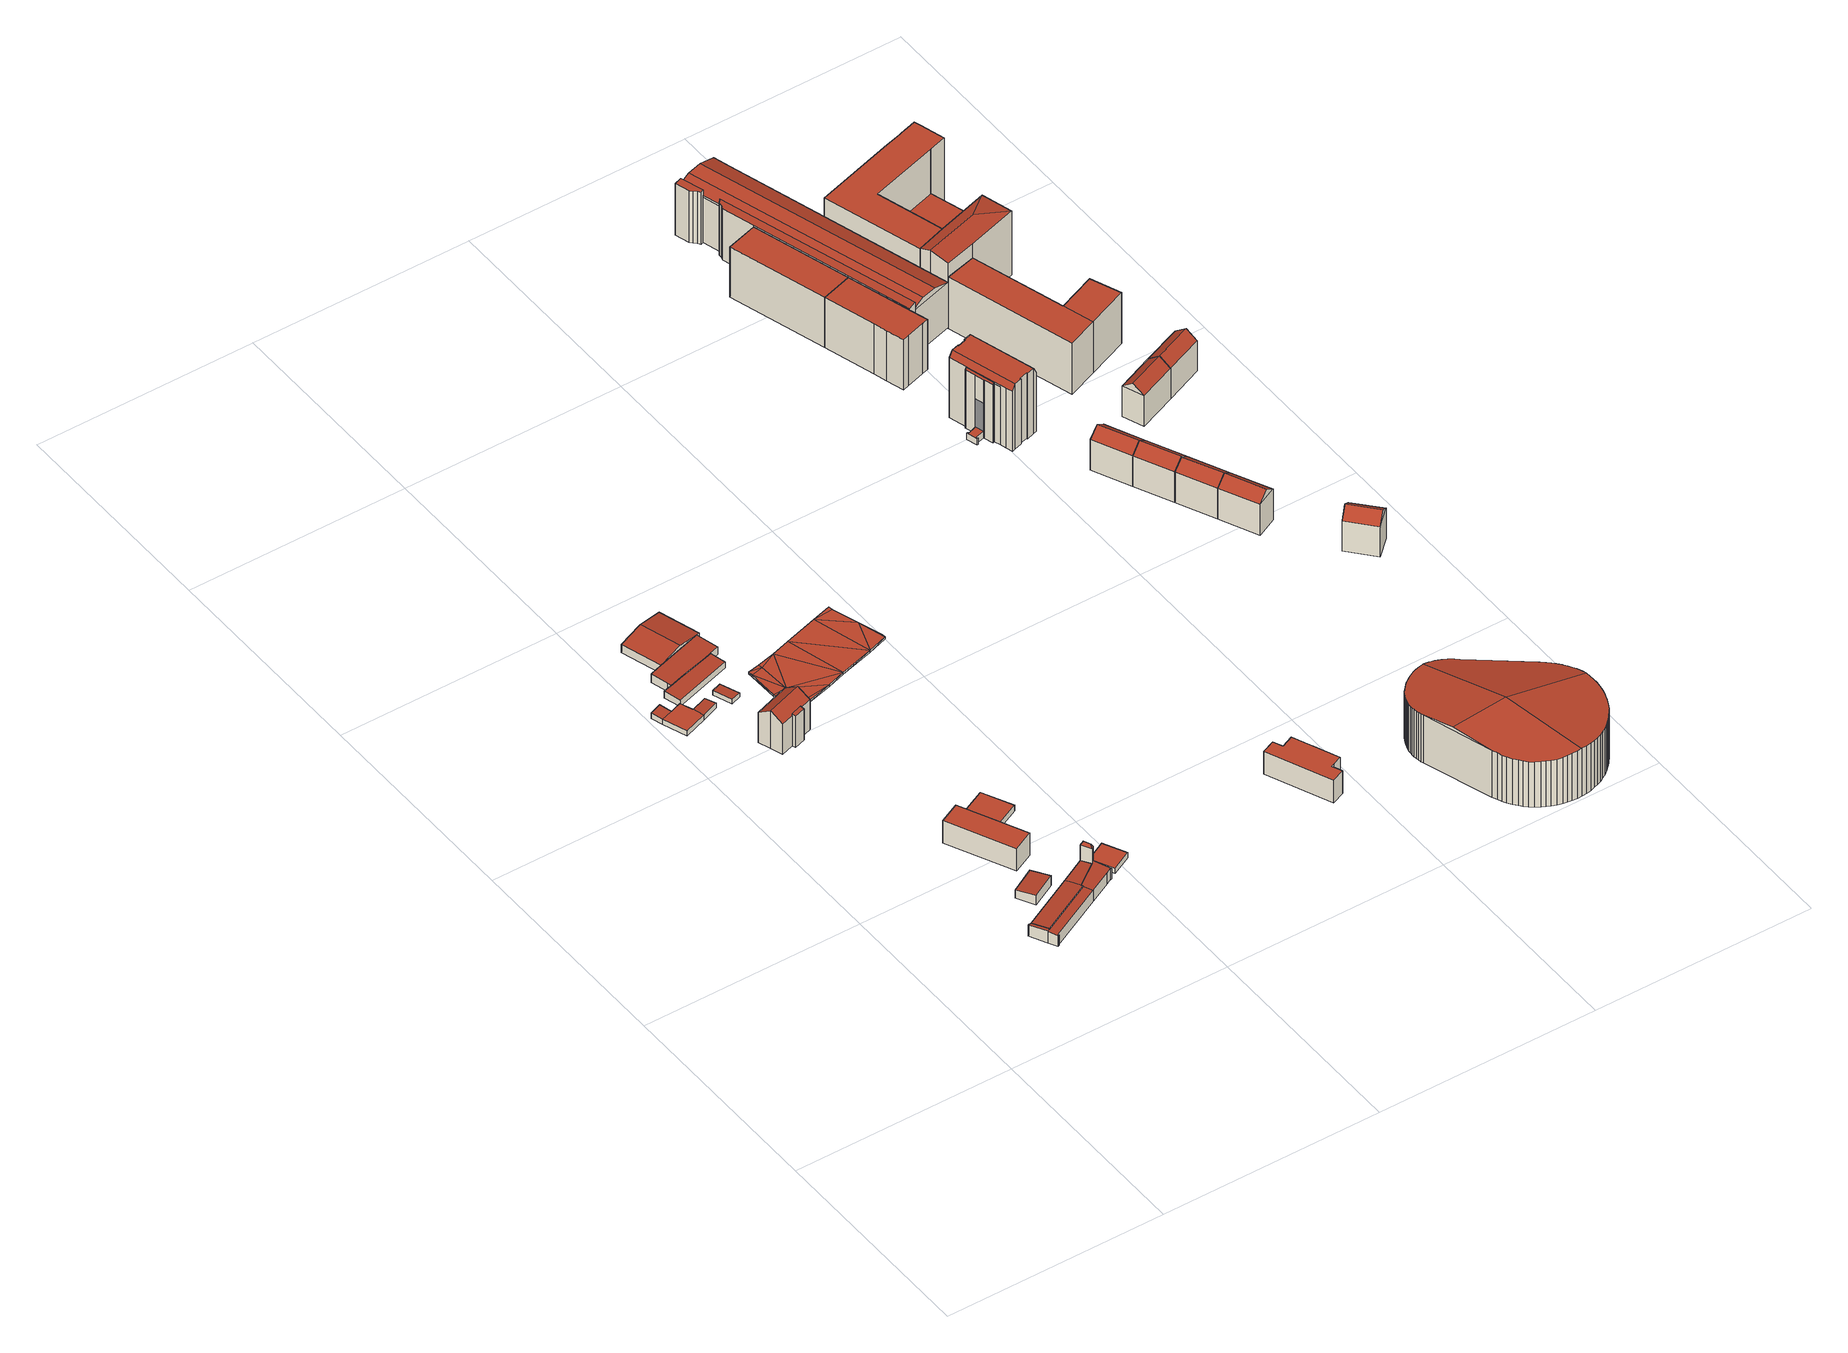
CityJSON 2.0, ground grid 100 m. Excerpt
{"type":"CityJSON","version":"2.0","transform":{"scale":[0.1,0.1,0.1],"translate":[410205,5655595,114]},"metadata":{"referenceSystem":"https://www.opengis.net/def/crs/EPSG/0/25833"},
"CityObjects":{
"building1":{"type":"Building","attributes":{"Gemeindeschluessel":14612000,"Geometrietyp2DReferenz":"3000","function":"31001_2000","roofType":"9999"},"children":["building1-1","building1-2","building1-3"]},
"building1-1":{"type":"BuildingPart","attributes":{"Dachtyp_tdc":"tdcPolyFlatRoof","Dachneigung":3.08,"QualitaetDacherkennung":91,"Geometrietyp2DReferenz":"3000","measuredHeight":2.52,"roofType":"2100"},"parents":["building1"],"geometry":[{"type":"MultiSurface","lod":"2","boundaries":[[[0,1,2,3]],[[1,4,5,2]],[[6,0,3,7]],[[6,8,4,1,0]],[[3,2,5,7]]],"semantics":{"surfaces":[{"type":"WallSurface"},{"type":"RoofSurface"},{"type":"GroundSurface"}],"values":[0,0,0,1,2]}}]},
"building1-2":{"type":"BuildingPart","attributes":{"Dachtyp_tdc":"tdcPolyFlatRoof","Dachneigung":0,"QualitaetDacherkennung":80,"Geometrietyp2DReferenz":"3000","measuredHeight":2.48,"roofType":"1000"},"parents":["building1"],"geometry":[{"type":"MultiSurface","lod":"2","boundaries":[[[9,10,11,12]],[[13,14,15,16]],[[14,17,6,7,15]],[[4,9,12,5]],[[4,8,17,14,13,10,9]],[[12,11,16,15,7,5]]],"semantics":{"surfaces":[{"type":"WallSurface"},{"type":"RoofSurface"},{"type":"GroundSurface"}],"values":[0,0,0,0,1,2]}}]},
"building1-3":{"type":"BuildingPart","attributes":{"Dachtyp_tdc":"tdcPolyFlatRoof","Dachneigung":5.35,"QualitaetDacherkennung":50,"Geometrietyp2DReferenz":"3000","measuredHeight":3,"roofType":"2100"},"parents":["building1"],"geometry":[{"type":"MultiSurface","lod":"2","boundaries":[[[18,13,16,19]],[[20,21,11,10]],[[20,18,19,21]],[[20,10,13,18]],[[19,16,11,21]]],"semantics":{"surfaces":[{"type":"WallSurface"},{"type":"RoofSurface"},{"type":"GroundSurface"}],"values":[0,0,0,1,2]}}]},
"building2":{"type":"Building","attributes":{"Dachtyp_tdc":"tdcPolyFlatRoof","Gemeindeschluessel":14612000,"Dachneigung":5.56,"QualitaetDacherkennung":74,"Geometrietyp2DReferenz":"3000","measuredHeight":4.95,"function":"31001_9998","roofType":"2100"},"geometry":[{"type":"Solid","lod":"2","boundaries":[[[[22,23,24,25]],[[23,26,27,24]],[[26,28,29,27]],[[28,22,25,29]],[[28,26,23,22]],[[25,24,27,29]]]],"semantics":{"surfaces":[{"type":"WallSurface"},{"type":"RoofSurface"},{"type":"GroundSurface"}],"values":[[0,0,0,0,1,2]]}}]},
"building3":{"type":"Building","attributes":{"Gemeindeschluessel":14612000,"Geometrietyp2DReferenz":"3000","function":"31001_9998","roofType":"9999"},"children":["building3-1","building3-2"]},
"building3-1":{"type":"BuildingPart","attributes":{"Dachtyp_tdc":"tdcPolyFlatRoof","Dachneigung":3.26,"QualitaetDacherkennung":89,"Geometrietyp2DReferenz":"3000","measuredHeight":6.1,"roofType":"2100"},"parents":["building3"],"geometry":[{"type":"MultiSurface","lod":"2","boundaries":[[[30,31,32,33]],[[31,34,35,32]],[[36,37,38,39]],[[37,30,33,38]],[[37,36,40,34,31,30]],[[33,32,35,39,38]]],"semantics":{"surfaces":[{"type":"WallSurface"},{"type":"RoofSurface"},{"type":"GroundSurface"}],"values":[0,0,0,0,1,2]}}]},
"building3-2":{"type":"BuildingPart","attributes":{"Dachtyp_tdc":"tdcPolyFlatRoof","Dachneigung":5.21,"QualitaetDacherkennung":67,"Geometrietyp2DReferenz":"3000","measuredHeight":6.21,"roofType":"2100"},"parents":["building3"],"geometry":[{"type":"MultiSurface","lod":"2","boundaries":[[[41,42,43,44]],[[42,45,36,39,43]],[[34,41,44,35]],[[34,40,45,42,41]],[[44,43,39,35]]],"semantics":{"surfaces":[{"type":"WallSurface"},{"type":"RoofSurface"},{"type":"GroundSurface"}],"values":[0,0,0,1,2]}}]},
"building4":{"type":"Building","attributes":{"Gemeindeschluessel":14612000,"Geometrietyp2DReferenz":"3000","function":"31001_9998","roofType":"9999"},"children":["building4-1","building4-2","building4-3","building4-4"]},
"building4-1":{"type":"BuildingPart","attributes":{"Dachtyp_tdc":"tdcPolyFlatRoof","Dachneigung":3.71,"QualitaetDacherkennung":68,"Geometrietyp2DReferenz":"3000","measuredHeight":6.12,"roofType":"2100"},"parents":["building4"],"geometry":[{"type":"MultiSurface","lod":"2","boundaries":[[[46,47,48,49]],[[47,50,51,48]],[[50,31,32,51]],[[31,52,53,33,32]],[[54,46,49,55,56]],[[54,52,31,50,47,46]],[[49,48,51,32,33,55]]],"semantics":{"surfaces":[{"type":"WallSurface"},{"type":"RoofSurface"},{"type":"GroundSurface"}],"values":[0,0,0,0,0,1,2]}}]},
"building4-2":{"type":"BuildingPart","attributes":{"Dachtyp_tdc":"tdcFreeFormRoof","Dachneigung":62.86,"QualitaetDacherkennung":8,"Geometrietyp2DReferenz":"3000","measuredHeight":15.1,"roofType":"5000"},"parents":["building4"],"geometry":[{"type":"MultiSurface","lod":"2","boundaries":[[[57,58,59,60]],[[58,61,62,59]],[[61,63,64,65,62]],[[66,67,44,43,68]],[[67,69,70,44]],[[69,57,60,70]],[[66,63,71]],[[63,61,72,71]],[[61,58,57,69,67,72]],[[67,66,71,72]],[[60,59,62,65,43,44,70]]],"semantics":{"surfaces":[{"type":"WallSurface"},{"type":"RoofSurface"},{"type":"GroundSurface"}],"values":[0,0,0,0,0,0,1,1,1,1,2]}}]},
"building4-3":{"type":"BuildingPart","attributes":{"Dachtyp_tdc":"tdcPolyFlatRoof","Dachneigung":5.32,"QualitaetDacherkennung":80,"Geometrietyp2DReferenz":"3000","measuredHeight":5.85,"roofType":"2100"},"parents":["building4"],"geometry":[{"type":"MultiSurface","lod":"2","boundaries":[[[73,74,75,76]],[[73,77,78,74]],[[77,79,80,78]],[[79,56,55,80]],[[53,81,38,33]],[[81,53,56,79,77,73,76]],[[75,74,78,80,55,33,38]]],"semantics":{"surfaces":[{"type":"WallSurface"},{"type":"RoofSurface"},{"type":"GroundSurface"}],"values":[0,0,0,0,0,1,2]}}]},
"building4-4":{"type":"BuildingPart","attributes":{"Dachtyp_tdc":"tdcPolyFlatRoof","Dachneigung":5.42,"QualitaetDacherkennung":83,"Geometrietyp2DReferenz":"3000","measuredHeight":6.17,"roofType":"2100"},"parents":["building4"],"geometry":[{"type":"MultiSurface","lod":"2","boundaries":[[[81,36,39,38]],[[36,68,43,39]],[[64,82,83,65]],[[82,84,85,83]],[[84,86,87,85]],[[86,88,89,87]],[[88,76,75,89]],[[76,88,86,84,82,64,68,36,81]],[[38,39,43,65,83,85,87,89,75]]],"semantics":{"surfaces":[{"type":"WallSurface"},{"type":"RoofSurface"},{"type":"GroundSurface"}],"values":[0,0,0,0,0,0,0,1,2]}}]},
"building5":{"type":"Building","attributes":{"Gemeindeschluessel":14612000,"Dachtyp_tdc":"tdcPolyFlatRoof","Dachneigung":0,"QualitaetDacherkennung":72,"Geometrietyp2DReferenz":"3000","measuredHeight":11.42,"function":"31001_9998","roofType":"1000"},"geometry":[{"type":"Solid","lod":"2","boundaries":[[[[90,91,92,93]],[[91,94,95,92]],[[94,96,97,95]],[[96,98,99,97]],[[98,90,93,99]],[[98,96,94,91,90]],[[93,92,95,97,99]]]],"semantics":{"surfaces":[{"type":"WallSurface"},{"type":"RoofSurface"},{"type":"GroundSurface"}],"values":[[0,0,0,0,0,1,2]]}}]},
"building6":{"type":"Building","attributes":{"Gemeindeschluessel":14612000,"Geometrietyp2DReferenz":"3000","function":"31001_9998","roofType":"9999"},"children":["building6-1","building6-2"]},
"building6-1":{"type":"BuildingPart","attributes":{"Dachtyp_tdc":"tdcGableRoof","Dachneigung":33.36,"QualitaetDacherkennung":65,"Geometrietyp2DReferenz":"3000","measuredHeight":19.03,"roofType":"3100"},"parents":["building6"],"geometry":[{"type":"MultiSurface","lod":"2","boundaries":[[[100,101,102,103]],[[101,104,105,102]],[[104,106,107,105]],[[106,108,109,107]],[[108,110,111,109]],[[110,112,113,111]],[[112,114,115,113]],[[110,108,106,104]],[[104,101,100,114,112,110]],[[103,102,105,107,109,111,113,115]]],"semantics":{"surfaces":[{"type":"WallSurface"},{"type":"RoofSurface"},{"type":"GroundSurface"}],"values":[0,0,0,0,0,0,0,1,1,2]}}]},
"building6-2":{"type":"BuildingPart","attributes":{"Dachtyp_tdc":"tdcPolyFlatRoof","Dachneigung":12.2,"QualitaetDacherkennung":50,"Geometrietyp2DReferenz":"3000","measuredHeight":16.35,"roofType":"2100"},"parents":["building6"],"geometry":[{"type":"MultiSurface","lod":"2","boundaries":[[[116,117,118,115,114]],[[117,119,120,118]],[[119,121,103,120]],[[121,100,103]],[[121,119,117,116]],[[115,118,120,103]]],"semantics":{"surfaces":[{"type":"WallSurface"},{"type":"RoofSurface"},{"type":"GroundSurface"}],"values":[0,0,0,0,1,2]}}]},
"building7":{"type":"Building","attributes":{"Dachtyp_tdc":"tdcPolyFlatRoof","Gemeindeschluessel":14612000,"Dachneigung":3.86,"QualitaetDacherkennung":82,"Geometrietyp2DReferenz":"3000","measuredHeight":3.53,"function":"31001_2000","roofType":"2100"},"geometry":[{"type":"Solid","lod":"2","boundaries":[[[[122,123,124,125]],[[123,126,127,124]],[[126,128,129,127]],[[128,130,131,129]],[[130,132,133,131]],[[132,134,135,133]],[[134,136,137,135]],[[136,138,139,137]],[[138,122,125,139]],[[138,136,134,132,130,128,126,123,122]],[[125,124,127,129,131,133,135,137,139]]]],"semantics":{"surfaces":[{"type":"WallSurface"},{"type":"RoofSurface"},{"type":"GroundSurface"}],"values":[[0,0,0,0,0,0,0,0,0,1,2]]}}]},
"building8":{"type":"Building","attributes":{"Dachtyp_tdc":"tdcPolyFlatRoof","Gemeindeschluessel":14612000,"Dachneigung":2.72,"QualitaetDacherkennung":88,"Geometrietyp2DReferenz":"3000","measuredHeight":2.27,"function":"31001_2000","roofType":"2100"},"geometry":[{"type":"Solid","lod":"2","boundaries":[[[[140,141,142,143]],[[141,144,145,142]],[[144,146,147,145]],[[146,140,143,147]],[[146,144,141,140]],[[143,142,145,147]]]],"semantics":{"surfaces":[{"type":"WallSurface"},{"type":"RoofSurface"},{"type":"GroundSurface"}],"values":[[0,0,0,0,1,2]]}}]},
"building9":{"type":"Building","attributes":{"Dachtyp_tdc":"tdcPolyFlatRoof","Gemeindeschluessel":14612000,"Dachneigung":3.41,"QualitaetDacherkennung":64,"Geometrietyp2DReferenz":"3000","measuredHeight":4.38,"function":"31001_2000","roofType":"2100"},"geometry":[{"type":"Solid","lod":"2","boundaries":[[[[148,149,150,151]],[[149,152,153,150]],[[152,154,155,153]],[[154,156,157,155]],[[156,158,159,157]],[[158,160,161,159]],[[160,162,163,161]],[[162,164,165,163]],[[164,166,167,165]],[[166,168,169,167]],[[168,148,151,169]],[[168,166,164,162,160,158,156,154,152,149,148]],[[151,150,153,155,157,159,161,163,165,167,169]]]],"semantics":{"surfaces":[{"type":"WallSurface"},{"type":"RoofSurface"},{"type":"GroundSurface"}],"values":[[0,0,0,0,0,0,0,0,0,0,0,1,2]]}}]},
"building10":{"type":"Building","attributes":{"Dachtyp_tdc":"tdcPolyFlatRoof","Gemeindeschluessel":14612000,"Dachneigung":0,"QualitaetDacherkennung":23,"Geometrietyp2DReferenz":"3000","measuredHeight":3,"function":"31001_9998","roofType":"1000"},"geometry":[{"type":"Solid","lod":"2","boundaries":[[[[170,171,172,92]],[[171,173,174,172]],[[173,175,95,174]],[[175,170,92,95]],[[175,173,171,170]],[[92,172,174,95]]]],"semantics":{"surfaces":[{"type":"WallSurface"},{"type":"RoofSurface"},{"type":"GroundSurface"}],"values":[[0,0,0,0,1,2]]}}]},
"building11":{"type":"Building","attributes":{"Dachtyp_tdc":"tdcFreeFormRoof","Gemeindeschluessel":14612000,"Dachneigung":10.03,"QualitaetDacherkennung":50,"Geometrietyp2DReferenz":"3000","measuredHeight":6.18,"function":"31001_2000","roofType":"5000"},"geometry":[{"type":"Solid","lod":"2","boundaries":[[[[176,177,178,179]],[[177,180,181,178]],[[180,182,183,181]],[[182,164,165,183]],[[164,184,163,165]],[[184,176,179,163]],[[185,186,177,176,184]],[[164,182,180,186,185]],[[180,177,186]],[[184,164,185]],[[179,178,181,183,165,163]]]],"semantics":{"surfaces":[{"type":"WallSurface"},{"type":"RoofSurface"},{"type":"GroundSurface"}],"values":[[0,0,0,0,0,0,1,1,0,0,2]]}}]},
"building12":{"type":"Building","attributes":{"Dachtyp_tdc":"tdcPolyFlatRoof","Gemeindeschluessel":14612000,"Dachneigung":0,"QualitaetDacherkennung":86,"Geometrietyp2DReferenz":"3000","measuredHeight":2.6,"function":"31001_9998","roofType":"1000"},"geometry":[{"type":"Solid","lod":"2","boundaries":[[[[187,188,189,190]],[[188,191,192,189]],[[191,193,194,192]],[[193,187,190,194]],[[193,191,188,187]],[[190,189,192,194]]]],"semantics":{"surfaces":[{"type":"WallSurface"},{"type":"RoofSurface"},{"type":"GroundSurface"}],"values":[[0,0,0,0,1,2]]}}]},
"building13":{"type":"Building","attributes":{"Erfassungsdatum_Objekt":"2021-12-02","BodenHoehe":115.74,"gemHoehe":0,"BauwerkHoehe":1,"Gemeindeschluessel":"14612000","Geometrietyp2DReferenz":"3000","measuredHeight":1,"function":"53001_1800"},"geometry":[{"type":"MultiSurface","lod":"2","boundaries":[[[195,196,197]],[[198,199,200]],[[201,202,203]],[[204,205,206]],[[195,198,196]],[[196,198,200]],[[196,200,207]],[[207,200,208]],[[207,208,206]],[[206,208,203]],[[206,203,204]],[[208,201,203]],[[198,209,199]],[[209,210,199]],[[211,212,195]],[[211,195,197]],[[212,213,198]],[[212,198,195]],[[198,213,214]],[[214,215,209]],[[214,209,198]],[[215,216,210]],[[215,210,209]],[[197,196,217]],[[197,217,218]],[[196,207,219]],[[196,219,217]],[[207,206,220]],[[207,220,219]],[[206,205,221]],[[206,221,220]],[[205,204,222]],[[205,222,221]],[[204,203,223]],[[204,223,222]],[[203,202,224]],[[203,224,223]],[[202,201,225]],[[202,225,224]],[[201,208,226]],[[201,226,225]],[[208,200,227]],[[208,227,226]],[[200,199,228]],[[200,228,227]],[[199,210,229]],[[199,229,228]],[[210,216,230]],[[210,230,229]],[[216,215,231]],[[216,231,230]],[[215,214,232]],[[215,232,231]],[[214,213,233]],[[214,233,232]],[[213,212,234]],[[213,234,233]],[[212,211,235]],[[212,235,234]],[[211,197,218]],[[211,218,235]],[[218,217,236]],[[227,228,237]],[[223,224,225]],[[220,221,222]],[[217,237,236]],[[227,237,217]],[[219,227,217]],[[226,227,219]],[[220,226,219]],[[223,226,220]],[[222,223,220]],[[223,225,226]],[[228,238,237]],[[228,229,238]],[[236,234,235]],[[218,236,235]],[[237,233,234]],[[236,237,234]],[[232,233,237]],[[238,231,232]],[[237,238,232]],[[229,230,231]],[[238,229,231]]],"semantics":{"surfaces":[{"type":"RoofSurface"},{"type":"WallSurface"},{"type":"GroundSurface"}],"values":[0,0,0,0,0,0,0,0,0,0,0,0,0,0,0,0,0,0,0,0,0,0,0,1,1,1,1,1,1,1,1,1,1,1,1,1,1,1,1,1,1,1,1,1,1,1,1,1,1,1,1,1,1,1,1,1,1,1,1,1,1,2,2,2,2,2,2,2,2,2,2,2,2,2,2,2,2,2,2,2,2,2,2,2]}}]},
"building14":{"type":"Building","attributes":{"Dachtyp_tdc":"tdcPolyFlatRoof","Gemeindeschluessel":14612000,"Dachneigung":0,"QualitaetDacherkennung":85,"Geometrietyp2DReferenz":"3000","measuredHeight":11.61,"function":"31001_2000","roofType":"1000"},"geometry":[{"type":"Solid","lod":"2","boundaries":[[[[239,240,241,242]],[[240,243,244,241]],[[243,245,246,244]],[[245,247,248,246]],[[247,249,250,248]],[[249,251,252,250]],[[251,253,254,252]],[[253,255,256,254]],[[255,257,258,256]],[[257,259,260,258]],[[259,261,262,260]],[[261,263,264,262]],[[263,239,242,264]],[[263,261,259,257,255,253,251,249,247,245,243,240,239]],[[242,241,244,246,248,250,252,254,256,258,260,262,264]]]],"semantics":{"surfaces":[{"type":"WallSurface"},{"type":"RoofSurface"},{"type":"GroundSurface"}],"values":[[0,0,0,0,0,0,0,0,0,0,0,0,0,1,2]]}}]},
"building15":{"type":"Building","attributes":{"name":"Ammonhof","Dachtyp_tdc":"tdcFreeFormRoof","Gemeindeschluessel":14612000,"Dachneigung":11.21,"QualitaetDacherkennung":14,"Geometrietyp2DReferenz":"3000","measuredHeight":29,"function":"31001_9998","roofType":"5000"},"geometry":[{"type":"Solid","lod":"2","boundaries":[[[[265,266,267,268]],[[266,269,270,267]],[[271,272,273,274,275,276,277,278,279,280,281,282,283,284,285,286,287,288,289,290,291,292,293,294]],[[295,296,297,298,299,271,294,300,269,266,265,301,302,303,304,305,306,307,308,309,310,311,312,313,314,315,316,317]],[[318,319,300,294,320,321,322,323,324,325,326,327,328,329,330,331,332,333,334,335]],[[294,293,336,337,338,339,340,341,342,343,344,345,346,347,348,349,350,351,352,353,354,355,356,357,358,359,360,361,362,320]],[[319,269,300]],[[292,336,293]],[[362,321,320]],[[299,272,271]],[[270,363,364,365,366,367,368,369,370,371,372,373,374,375,376,377,378,379,380,381,382,383,384,385,386,387,388,389,390,391,392,393,394,395,396,397,398,399,400,401,402,403,404,405,406,407,408,409,410,411,412,413,414,415,416,417,418,419,420,421,422,423,424,425,426,427,428,429,430,431,432,433,434,435,436,437,438,439,440,441,442,443,444,445,446,447,448,449,268,267]],[[301,265,268,449]],[[269,319,363,270]],[[319,318,364,363]],[[318,335,365,364]],[[335,334,366,365]],[[334,333,367,366]],[[333,332,368,367]],[[332,331,369,368]],[[331,330,370,369]],[[330,329,371,370]],[[329,328,372,371]],[[328,327,373,372]],[[327,326,374,373]],[[326,325,375,374]],[[325,324,376,375]],[[324,323,377,376]],[[323,322,378,377]],[[322,321,379,378]],[[321,362,380,379]],[[362,361,381,380]],[[361,360,382,381]],[[360,359,383,382]],[[359,358,384,383]],[[358,357,385,384]],[[357,356,386,385]],[[356,355,387,386]],[[355,354,388,387]],[[354,353,389,388]],[[353,352,390,389]],[[352,351,391,390]],[[351,350,392,391]],[[350,349,393,392]],[[349,348,394,393]],[[348,347,395,394]],[[347,346,396,395]],[[346,345,397,396]],[[345,344,398,397]],[[344,343,399,398]],[[343,342,400,399]],[[342,341,401,400]],[[341,340,402,401]],[[340,339,403,402]],[[339,338,404,403]],[[338,337,405,404]],[[337,336,406,405]],[[336,292,407,406]],[[292,291,408,407]],[[291,290,409,408]],[[290,289,410,409]],[[289,288,411,410]],[[288,287,412,411]],[[287,286,413,412]],[[286,285,414,413]],[[285,284,415,414]],[[284,283,416,415]],[[283,282,417,416]],[[282,281,418,417]],[[281,280,419,418]],[[280,279,420,419]],[[279,278,421,420]],[[278,277,422,421]],[[277,276,423,422]],[[276,275,424,423]],[[275,274,425,424]],[[274,273,426,425]],[[273,272,427,426]],[[272,299,428,427]],[[299,298,429,428]],[[298,297,430,429]],[[297,296,431,430]],[[296,295,432,431]],[[295,317,433,432]],[[317,316,434,433]],[[316,315,435,434]],[[315,314,436,435]],[[314,313,437,436]],[[313,312,438,437]],[[312,311,439,438]],[[311,310,440,439]],[[310,309,441,440]],[[309,308,442,441]],[[308,307,443,442]],[[307,306,444,443]],[[306,305,445,444]],[[305,304,446,445]],[[304,303,447,446]],[[303,302,448,447]],[[302,301,449,448]]]],"semantics":{"surfaces":[{"type":"WallSurface"},{"type":"RoofSurface"},{"type":"GroundSurface"}],"values":[[0,0,1,1,1,1,0,0,0,0,2,0,0,0,0,0,0,0,0,0,0,0,0,0,0,0,0,0,0,0,0,0,0,0,0,0,0,0,0,0,0,0,0,0,0,0,0,0,0,0,0,0,0,0,0,0,0,0,0,0,0,0,0,0,0,0,0,0,0,0,0,0,0,0,0,0,0,0,0,0,0,0,0,0,0,0,0,0,0,0,0,0,0,0,0,0,0,0,0]]}}]},
"building16":{"type":"Building","attributes":{"Gemeindeschluessel":14612000,"Geometrietyp2DReferenz":"3000","function":"31001_9998","roofType":"9999"},"children":["building16-1","building16-2","building16-3","building16-4"]},
"building16-1":{"type":"BuildingPart","attributes":{"Dachtyp_tdc":"tdcFreeFormRoof","Dachneigung":67.95,"QualitaetDacherkennung":29,"Geometrietyp2DReferenz":"3000","measuredHeight":30.85,"roofType":"5000"},"parents":["building16"],"geometry":[{"type":"MultiSurface","lod":"2","boundaries":[[[450,451,452]],[[450,453,454,451]],[[453,455,456,454]],[[455,457,458,456]],[[457,459,460,458]],[[461,462,463,464]],[[462,465,466,463]],[[465,467,468,466]],[[467,469,470,468]],[[469,471,472,473,470]],[[465,462,461,474,459,457]],[[457,455,453,450,471,469,467,465]],[[473,451,454,456,458,460,464,463,466,468,470]]],"semantics":{"surfaces":[{"type":"WallSurface"},{"type":"RoofSurface"},{"type":"GroundSurface"}],"values":[0,0,0,0,0,0,0,0,0,0,1,1,2]}}]},
"building16-2":{"type":"BuildingPart","attributes":{"Dachtyp_tdc":"tdcCutGableRoof","Dachneigung":0.077,"QualitaetDacherkennung":53,"Geometrietyp2DReferenz":"3000","measuredHeight":33.23,"roofType":"9999"},"parents":["building16"],"geometry":[{"type":"MultiSurface","lod":"2","boundaries":[[[475,476,477,478]],[[476,479,480,477]],[[479,481,482,480]],[[481,483,484,482]],[[483,485,461,464,484]],[[486,487,460,459]],[[487,488,489,460]],[[488,490,491,489]],[[490,492,493,491]],[[492,494,495,493]],[[494,496,497,495]],[[496,498,499,497]],[[498,500,501,499]],[[500,502,503,501]],[[502,504,505,503]],[[504,506,505]],[[507,508,509,510,511]],[[508,512,513,509]],[[512,514,515,513]],[[514,516,517,515]],[[516,518,519,517]],[[518,475,478,519]],[[514,512,508,507,504,502,500]],[[490,488,487,486,485,483,481,479]],[[500,498,496,494,492,490,479,476,475,518,516,514]],[[478,477,480,482,484,464,460,489,491,493,495,497,499,501,503,505,510,509,513,515,517,519]]],"semantics":{"surfaces":[{"type":"WallSurface"},{"type":"RoofSurface"},{"type":"GroundSurface"}],"values":[0,0,0,0,0,0,0,0,0,0,0,0,0,0,0,0,0,0,0,0,0,0,1,1,1,2]}}]},
"building16-3":{"type":"BuildingPart","attributes":{"Dachtyp_tdc":"tdcFreeFormRoof","Dachneigung":70.23,"QualitaetDacherkennung":22,"Geometrietyp2DReferenz":"3000","measuredHeight":30.75,"roofType":"5000"},"parents":["building16"],"geometry":[{"type":"MultiSurface","lod":"2","boundaries":[[[506,520,521,505]],[[520,522,523,521]],[[522,524,525,523]],[[524,526,527,525]],[[526,528,529,527]],[[528,530,531,529]],[[530,532,509,531]],[[532,511,510,509]],[[530,528,526,524,522,520]],[[520,506,511,532,530]],[[505,521,523,525,527,529,531,509,510]]],"semantics":{"surfaces":[{"type":"WallSurface"},{"type":"RoofSurface"},{"type":"GroundSurface"}],"values":[0,0,0,0,0,0,0,0,1,1,2]}}]},
"building16-4":{"type":"BuildingPart","attributes":{"Dachtyp_tdc":"tdcPolyFlatRoof","Dachneigung":0,"QualitaetDacherkennung":83,"Geometrietyp2DReferenz":"3000","measuredHeight":3.19,"roofType":"1000"},"parents":["building16"],"geometry":[{"type":"MultiSurface","lod":"2","boundaries":[[[472,533,534,473]],[[533,535,536,534]],[[535,537,538,536]],[[537,539,540,538]],[[539,541,542,540]],[[541,543,544,542]],[[543,545,546,544]],[[545,547,548,546]],[[547,452,451,548]],[[547,545,543,541,539,537,535,533,472,547,452]],[[548,473,534,536,538,540,542,544,546,548,451]]],"semantics":{"surfaces":[{"type":"WallSurface"},{"type":"RoofSurface"},{"type":"GroundSurface"}],"values":[0,0,0,0,0,0,0,0,0,1,2]}}]},
"building17":{"type":"Building","attributes":{"name":"World Trade Center","Dachtyp_tdc":"tdcPolyFlatRoof","Gemeindeschluessel":14612000,"Dachneigung":0,"QualitaetDacherkennung":68,"Geometrietyp2DReferenz":"3000","measuredHeight":25.61,"function":"31001_9998","roofType":"1000"},"geometry":[{"type":"Solid","lod":"2","boundaries":[[[[549,550,551,552]],[[550,553,554,551]],[[553,555,556,554]],[[555,557,558,556]],[[557,559,560,558]],[[559,561,562,560]],[[561,563,564,562]],[[563,565,566,564]],[[565,549,552,566]],[[565,563,561,559,557,555,553,550,549]],[[552,551,554,556,558,560,562,564,566]]]],"semantics":{"surfaces":[{"type":"WallSurface"},{"type":"RoofSurface"},{"type":"GroundSurface"}],"values":[[0,0,0,0,0,0,0,0,0,1,2]]}}]},
"building18":{"type":"Building","attributes":{"name":"World Trade Center","Dachtyp_tdc":"tdcPolyFlatRoof","Gemeindeschluessel":14612000,"Dachneigung":0,"QualitaetDacherkennung":70,"Geometrietyp2DReferenz":"3000","measuredHeight":25.59,"function":"31001_9998","roofType":"1000"},"geometry":[{"type":"Solid","lod":"2","boundaries":[[[[567,568,569,570]],[[568,559,560,569]],[[559,557,558,560]],[[557,567,570,558]],[[557,559,568,567]],[[570,569,560,558]]]],"semantics":{"surfaces":[{"type":"WallSurface"},{"type":"RoofSurface"},{"type":"GroundSurface"}],"values":[[0,0,0,0,1,2]]}}]},
"building19":{"type":"Building","attributes":{"Dachtyp_tdc":"tdcGableRoof","Gemeindeschluessel":14612000,"Dachneigung":37.04,"QualitaetDacherkennung":79,"Geometrietyp2DReferenz":"3000","measuredHeight":19.49,"function":"31001_9998","roofType":"3100"},"geometry":[{"type":"Solid","lod":"2","boundaries":[[[[571,572,573,574]],[[572,575,576,573]],[[575,577,578,576]],[[577,571,574,578]],[[575,572,579]],[[571,577,580]],[[572,571,580,579]],[[577,575,579,580]],[[574,573,576,578]]]],"semantics":{"surfaces":[{"type":"WallSurface"},{"type":"RoofSurface"},{"type":"GroundSurface"}],"values":[[0,0,0,0,0,0,1,1,2]]}}]},
"building20":{"type":"Building","attributes":{"Dachtyp_tdc":"tdcGableRoof","Gemeindeschluessel":14612000,"Dachneigung":37.01,"QualitaetDacherkennung":84,"Geometrietyp2DReferenz":"3000","measuredHeight":19.49,"function":"31001_9998","roofType":"3100"},"geometry":[{"type":"Solid","lod":"2","boundaries":[[[[577,581,582,578]],[[581,583,584,582]],[[583,571,574,584]],[[571,577,578,574]],[[583,581,585]],[[577,571,580]],[[581,577,580,585]],[[571,583,585,580]],[[578,582,584,574]]]],"semantics":{"surfaces":[{"type":"WallSurface"},{"type":"RoofSurface"},{"type":"GroundSurface"}],"values":[[0,0,0,0,0,0,1,1,2]]}}]},
"building21":{"type":"Building","attributes":{"Dachtyp_tdc":"tdcGableRoof","Gemeindeschluessel":14612000,"Dachneigung":37.01,"QualitaetDacherkennung":84,"Geometrietyp2DReferenz":"3000","measuredHeight":19.48,"function":"31001_9998","roofType":"3100"},"geometry":[{"type":"Solid","lod":"2","boundaries":[[[[581,586,587,582]],[[586,588,589,587]],[[588,590,584,589]],[[590,581,582,584]],[[588,586,591]],[[581,590,592]],[[586,581,592,591]],[[590,588,591,592]],[[582,587,589,584]]]],"semantics":{"surfaces":[{"type":"WallSurface"},{"type":"RoofSurface"},{"type":"GroundSurface"}],"values":[[0,0,0,0,0,0,1,1,2]]}}]},
"building22":{"type":"Building","attributes":{"Dachtyp_tdc":"tdcGableRoof","Gemeindeschluessel":14612000,"Dachneigung":37.03,"QualitaetDacherkennung":79,"Geometrietyp2DReferenz":"3000","measuredHeight":19.49,"function":"31001_9998","roofType":"3100"},"geometry":[{"type":"Solid","lod":"2","boundaries":[[[[586,593,594,587]],[[593,595,596,594]],[[595,588,589,596]],[[588,586,587,589]],[[595,593,597]],[[586,588,591]],[[593,586,591,597]],[[588,595,597,591]],[[587,594,596,589]]]],"semantics":{"surfaces":[{"type":"WallSurface"},{"type":"RoofSurface"},{"type":"GroundSurface"}],"values":[[0,0,0,0,0,0,1,1,2]]}}]},
"building23":{"type":"Building","attributes":{"name":"World Trade Center","Gemeindeschluessel":14612000,"Geometrietyp2DReferenz":"3000","function":"31001_9998","roofType":"9999"},"children":["building23-1","building23-2","building23-3"]},
"building23-1":{"type":"BuildingPart","attributes":{"Dachtyp_tdc":"tdcPolyFlatRoof","Dachneigung":9.06,"QualitaetDacherkennung":70,"Geometrietyp2DReferenz":"3000","measuredHeight":26.82,"roofType":"2100"},"parents":["building23"],"geometry":[{"type":"MultiSurface","lod":"2","boundaries":[[[598,599,600,601,602,603]],[[599,604,605,600]],[[604,606,607,605]],[[606,608,609,607]],[[608,610,611,609]],[[610,612,613,611]],[[612,614,615,613]],[[614,616,617,618,619,615]],[[614,612,610,608,606,604,599,598,616]],[[619,601,600,605,607,609,611,613,615]]],"semantics":{"surfaces":[{"type":"WallSurface"},{"type":"RoofSurface"},{"type":"GroundSurface"}],"values":[0,0,0,0,0,0,0,0,1,2]}}]},
"building23-2":{"type":"BuildingPart","attributes":{"Dachtyp_tdc":"tdcCutGableRoof","Dachneigung":19.39,"QualitaetDacherkennung":61,"Geometrietyp2DReferenz":"3000","measuredHeight":25.9,"roofType":"9999"},"parents":["building23"],"geometry":[{"type":"MultiSurface","lod":"2","boundaries":[[[618,620,621,619]],[[622,623,624,625]],[[623,626,627,624]],[[626,628,629,627]],[[628,630,631,629]],[[630,632,633,631]],[[632,602,601,633]],[[632,630,628,626,623,634,635]],[[636,637,617,603,638,639]],[[638,635,634,639]],[[632,635,638,603,602]],[[618,617,637,620]],[[622,636,639,634,623]],[[601,619,621,625,624,627,629,631,633]]],"semantics":{"surfaces":[{"type":"WallSurface"},{"type":"RoofSurface"},{"type":"GroundSurface"}],"values":[0,0,0,0,0,0,0,1,1,1,0,0,0,2]}}]},
"building23-3":{"type":"BuildingPart","attributes":{"Dachtyp_tdc":"tdcPolyFlatRoof","Dachneigung":9.67,"QualitaetDacherkennung":49,"Geometrietyp2DReferenz":"3000","measuredHeight":26.82,"roofType":"2100"},"parents":["building23"],"geometry":[{"type":"MultiSurface","lod":"2","boundaries":[[[640,641,636,622,625,642]],[[643,644,645,621,620,637]],[[644,646,647,645]],[[646,648,649,647]],[[648,650,651,649]],[[650,640,642,651]],[[650,648,646,644,643,641,640]],[[642,625,621,645,647,649,651]]],"semantics":{"surfaces":[{"type":"WallSurface"},{"type":"RoofSurface"},{"type":"GroundSurface"}],"values":[0,0,0,0,0,0,1,2]}}]},
"building24":{"type":"Building","attributes":{"Dachtyp_tdc":"tdcGableRoof","Gemeindeschluessel":14612000,"Dachneigung":36.71,"QualitaetDacherkennung":70,"Geometrietyp2DReferenz":"3000","measuredHeight":19.41,"function":"31001_9998","roofType":"3100"},"geometry":[{"type":"Solid","lod":"2","boundaries":[[[[652,653,654,655]],[[653,656,657,654]],[[656,658,659,657]],[[658,652,655,659]],[[656,653,660]],[[652,658,661]],[[653,652,661,660]],[[658,656,660,661]],[[655,654,657,659]]]],"semantics":{"surfaces":[{"type":"WallSurface"},{"type":"RoofSurface"},{"type":"GroundSurface"}],"values":[[0,0,0,0,0,0,1,1,2]]}}]},
"building25":{"type":"Building","attributes":{"Dachtyp_tdc":"tdcGableRoof","Gemeindeschluessel":14612000,"Dachneigung":37.24,"QualitaetDacherkennung":72,"Geometrietyp2DReferenz":"3000","measuredHeight":19.49,"function":"31001_9998","roofType":"3100"},"geometry":[{"type":"Solid","lod":"2","boundaries":[[[[662,663,664,665]],[[663,666,667,664]],[[666,668,669,667]],[[668,662,665,669]],[[666,663,670]],[[662,668,671]],[[663,662,671,670]],[[668,666,670,671]],[[665,664,667,669]]]],"semantics":{"surfaces":[{"type":"WallSurface"},{"type":"RoofSurface"},{"type":"GroundSurface"}],"values":[[0,0,0,0,0,0,1,1,2]]}}]},
"building26":{"type":"Building","attributes":{"name":"Hotel Elbflorenz","Gemeindeschluessel":14612000,"Geometrietyp2DReferenz":"3000","function":"31001_2071","roofType":"9999"},"children":["building26-1","building26-2"]},
"building26-1":{"type":"BuildingPart","attributes":{"Dachtyp_tdc":"tdcPolyFlatRoof","Dachneigung":0,"QualitaetDacherkennung":48,"Geometrietyp2DReferenz":"3000","measuredHeight":26.25,"roofType":"1000"},"parents":["building26"],"geometry":[{"type":"MultiSurface","lod":"2","boundaries":[[[672,673,674,675,676]],[[677,678,679,680,681]],[[678,682,683,679]],[[682,672,676,683]],[[682,678,677,673,672]],[[676,675,680,679,683]]],"semantics":{"surfaces":[{"type":"WallSurface"},{"type":"RoofSurface"},{"type":"GroundSurface"}],"values":[0,0,0,0,1,2]}}]},
"building26-2":{"type":"BuildingPart","attributes":{"Dachtyp_tdc":"tdcPolyFlatRoof","Dachneigung":0,"QualitaetDacherkennung":57,"Geometrietyp2DReferenz":"3000","measuredHeight":26.09,"roofType":"1000"},"parents":["building26"],"geometry":[{"type":"MultiSurface","lod":"2","boundaries":[[[674,684,685,675]],[[684,686,687,685]],[[686,681,680,687]],[[681,686,684,674]],[[675,685,687,680]]],"semantics":{"surfaces":[{"type":"WallSurface"},{"type":"RoofSurface"},{"type":"GroundSurface"}],"values":[0,0,0,1,2]}}]},
"building27":{"type":"Building","attributes":{"name":"World Trade Center","Dachtyp_tdc":"tdcHipAndGableRoof","Gemeindeschluessel":14612000,"Dachneigung":10.07,"QualitaetDacherkennung":19,"Geometrietyp2DReferenz":"3000","measuredHeight":34.4,"function":"31001_9998","roofType":"5000"},"geometry":[{"type":"Solid","lod":"2","boundaries":[[[[688,689,631,690]],[[689,691,692,631]],[[691,693,694,692]],[[693,695,696,694]],[[695,697,698,696]],[[697,699,633,698]],[[699,688,690,633]],[[695,693,700]],[[693,691,689,688,700]],[[688,699,697,695,700]],[[690,631,692,694,696,698,633]]]],"semantics":{"surfaces":[{"type":"WallSurface"},{"type":"RoofSurface"},{"type":"GroundSurface"}],"values":[[0,0,0,0,0,0,0,1,1,1,2]]}}]},
"building28":{"type":"Building","attributes":{"name":"World Trade Center","Dachtyp_tdc":"tdcPolyFlatRoof","Gemeindeschluessel":14612000,"Dachneigung":0,"QualitaetDacherkennung":56,"Geometrietyp2DReferenz":"3000","measuredHeight":33.17,"function":"31001_9998","roofType":"1000"},"geometry":[{"type":"Solid","lod":"2","boundaries":[[[[701,702,703,704]],[[702,705,706,703]],[[705,707,708,706]],[[707,709,710,708]],[[709,711,712,710]],[[711,713,714,712]],[[713,715,716,714]],[[715,717,718,716]],[[717,719,720,718]],[[719,721,722,720]],[[721,723,724,722]],[[723,725,726,724]],[[725,727,728,726]],[[727,701,704,728]],[[727,725,723,721,719,717,715,713,711,709,707,705,702,701]],[[704,703,706,708,710,712,714,716,718,720,722,724,726,728]]]],"semantics":{"surfaces":[{"type":"WallSurface"},{"type":"RoofSurface"},{"type":"GroundSurface"}],"values":[[0,0,0,0,0,0,0,0,0,0,0,0,0,0,1,2]]}}]},
"building29":{"type":"Building","attributes":{"Dachtyp_tdc":"tdcGableRoof","Gemeindeschluessel":14612000,"Dachneigung":37.26,"QualitaetDacherkennung":73,"Geometrietyp2DReferenz":"3000","measuredHeight":19.48,"function":"31001_9998","roofType":"3100"},"geometry":[{"type":"Solid","lod":"2","boundaries":[[[[729,730,731,669]],[[730,732,733,731]],[[732,662,665,733]],[[662,729,669,665]],[[732,730,734]],[[729,662,671]],[[730,729,671,734]],[[662,732,734,671]],[[669,731,733,665]]]],"semantics":{"surfaces":[{"type":"WallSurface"},{"type":"RoofSurface"},{"type":"GroundSurface"}],"values":[[0,0,0,0,0,0,1,1,2]]}}]},
"building30":{"type":"Building","attributes":{"name":"Comödie Dresden,World Trade Center","Dachtyp_tdc":"tdcPolyFlatRoof","Gemeindeschluessel":14612000,"Dachneigung":0,"QualitaetDacherkennung":32,"Geometrietyp2DReferenz":"3000","measuredHeight":10.46,"function":"31001_3032","roofType":"1000"},"geometry":[{"type":"Solid","lod":"2","boundaries":[[[[735,736,737,738]],[[736,739,740,737]],[[739,741,742,740]],[[741,735,738,742]],[[741,739,736,735]],[[738,737,740,742]]]],"semantics":{"surfaces":[{"type":"WallSurface"},{"type":"RoofSurface"},{"type":"GroundSurface"}],"values":[[0,0,0,0,1,2]]}}]}
},
"vertices":[
[228,2347,37],[247,2296,40],[247,2296,15],[228,2347,15],[171,2268,40],[171,2268,15],[153,2320,37],[153,2320,15],[169,2274,40],
[67,2231,40],[28,2337,40],[28,2337,15],[67,2231,15],[81,2356,40],[133,2375,40],[133,2375,15],[81,2356,15],[153,2320,40],
[63,2408,45],[63,2408,15],[10,2389,45],[10,2389,15],
[584,668,90],[542,747,81],[542,747,40],[584,668,40],[652,806,81],[652,806,40],[694,727,90],[694,727,40],
[512,477,99],[476,548,94],[476,548,38],[512,477,38],[719,672,94],[719,672,38],[751,610,98],[755,601,99],[755,601,38],[751,610,38],[728,655,95],
[832,730,94],[855,685,98],[855,685,38],[832,730,38],[751,610,100],
[461,544,94],[468,548,94],[468,548,38],[461,544,38],[470,545,94],[470,545,38],[512,477,100],[512,477,97],[499,470,100],[499,470,38],[499,470,97],
[838,736,167],[845,740,167],[845,740,38],[838,736,38],[847,737,173],[847,737,38],[868,695,173],[868,695,100],[868,695,38],[855,685,173],[832,730,173],[855,685,100],[839,733,173],[839,733,38],[858,698,189],[843,726,189],
[523,436,93],[523,436,38],[774,564,38],[774,564,93],[525,433,93],[525,433,38],[519,431,93],[519,431,38],[755,601,97],
[904,626,93],[904,626,38],[898,623,93],[898,623,38],[897,626,93],[897,626,38],[874,614,93],[874,614,38],
[497,1160,152],[589,1204,152],[589,1204,38],[497,1160,38],[653,1070,152],[653,1070,38],[727,914,152],[727,914,38],[635,870,152],[635,870,38],
[364,1964,160],[307,1944,160],[307,1944,7],[364,1964,7],[290,1998,198],[290,1998,7],[271,2054,159],[271,2054,7],[435,2110,159],[435,2110,7],[454,2054,198],[454,2054,7],[473,2001,160],[473,2001,7],[415,1981,160],[415,1981,7],
[415,1981,171],[420,1965,167],[420,1965,7],[369,1948,167],[369,1948,7],[364,1964,171],
[139,2382,46],[118,2455,51],[118,2455,16],[139,2382,16],[135,2460,51],[135,2460,16],[156,2465,51],[156,2465,16],[214,2482,51],[214,2482,16],[233,2487,51],[233,2487,16],[351,2519,51],[351,2519,16],[384,2528,51],[384,2528,16],[404,2461,46],[404,2461,16],
[355,2295,36],[308,2278,39],[308,2278,16],[355,2295,16],[277,2363,39],[277,2363,16],[322,2380,36],[322,2380,16],
[351,2519,52],[233,2487,52],[233,2487,14],[351,2519,14],[214,2482,52],[214,2482,14],[156,2465,52],[156,2465,14],[151,2480,53],[151,2480,14],[128,2557,58],[128,2557,14],[185,2575,58],[185,2575,14],[189,2576,58],[189,2576,14],[396,2638,58],[396,2638,14],[426,2541,52],[426,2541,14],[384,2528,52],[384,2528,14],
[589,1204,68],[759,1285,68],[759,1285,38],[823,1151,68],[823,1151,38],[653,1070,68],
[133,2760,55],[237,2791,75],[237,2791,14],[133,2760,14],[354,2827,55],[354,2827,14],[411,2643,55],[411,2643,14],[189,2576,55],[299,2609,76],[243,2793,76],
[886,750,58],[976,795,58],[976,795,32],[886,750,32],[1027,694,58],[1027,694,32],[937,649,58],[937,649,32],
[512,2372,27],[589,2410,27],[511,2392,27],[521,2225,27],[666,2146,27],[748,2174,27],[993,2244,27],[992,2264,27],[956,2370,27],[917,2487,27],[916,2507,27],[827,2481,27],[676,2437,27],[901,2215,27],[524,2129,27],[525,2109,27],[456,2380,27],[457,2360,27],[462,2223,27],[463,2200,27],[466,2109,27],[467,2089,27],[589,2410,17],[511,2392,17],[676,2437,17],[827,2481,17],[916,2507,17],[917,2487,17],[956,2370,17],[992,2264,17],[993,2244,17],[901,2215,17],[748,2174,17],[666,2146,17],[525,2109,17],[467,2089,17],[466,2109,17],[463,2200,17],[462,2223,17],[457,2360,17],[456,2380,17],[512,2372,17],[521,2225,17],[524,2129,17],
[1884,549,154],[1896,520,154],[1896,520,38],[1884,549,38],[1897,518,154],[1897,518,38],[1838,493,154],[1838,493,38],[1715,779,154],[1715,779,38],[1774,804,154],[1774,804,38],[1793,761,154],[1793,761,38],[1848,785,154],[1848,785,38],[1877,718,154],[1877,718,38],[1886,697,154],[1886,697,38],[1934,585,154],[1934,585,38],[1894,568,154],[1894,568,38],[1878,562,154],[1878,562,38],
[2693,15,251],[2672,11,253],[2672,11,10],[2693,15,10],[2650,9,255],[2650,9,10],[2902,343,261],[2896,364,259],[2889,387,256],[2881,404,254],[2872,422,253],[2862,438,251],[2860,442,251],[2846,461,250],[2833,476,249],[2819,489,249],[2801,505,248],[2561,692,248],[2546,704,249],[2536,712,249],[2525,718,249],[2514,724,249],[2502,730,250],[2490,734,251],[2478,737,252],[2465,740,253],[2453,741,254],[2440,742,256],[2429,742,257],[2551,369,300],[2906,256,253],[2908,279,255],[2907,303,257],[2905,322,259],[2902,341,261],[2647,9,255],[2714,21,249],[2734,28,248],[2754,37,247],[2772,48,246],[2790,59,245],[2808,74,245],[2823,87,245],[2837,101,245],[2849,117,245],[2851,119,245],[2865,138,245],[2875,155,246],[2883,173,247],[2891,192,248],[2892,195,248],[2899,217,250],[2903,236,251],[2604,10,250],[2628,8,253],[2309,374,271],[2367,199,250],[2375,177,248],[2384,159,246],[2393,142,245],[2406,122,243],[2421,104,242],[2434,90,242],[2448,76,241],[2467,62,241],[2487,49,242],[2504,39,242],[2521,31,243],[2543,22,244],[2566,16,246],[2585,12,248],[2427,742,257],[2415,741,255],[2402,739,254],[2389,736,253],[2377,733,252],[2365,728,250],[2354,723,249],[2343,716,249],[2332,709,248],[2322,702,247],[2312,693,247],[2303,684,246],[2295,675,246],[2287,665,246],[2280,654,246],[2274,642,246],[2269,631,246],[2265,619,247],[2261,606,247],[2258,594,248],[2257,581,249],[2256,569,250],[2256,556,251],[2257,543,252],[2259,531,253],[2261,518,254],[2265,506,255],[2628,8,10],[2604,10,10],[2585,12,10],[2566,16,10],[2543,22,10],[2521,31,10],[2504,39,10],[2487,49,10],[2467,62,10],[2448,76,10],[2434,90,10],[2421,104,10],[2406,122,10],[2393,142,10],[2384,159,10],[2375,177,10],[2367,199,10],[2265,506,10],[2261,518,10],[2259,531,10],[2257,543,10],[2256,556,10],[2256,569,10],[2257,581,10],[2258,594,10],[2261,606,10],[2265,619,10],[2269,631,10],[2274,642,10],[2280,654,10],[2287,665,10],[2295,675,10],[2303,684,10],[2312,693,10],[2322,702,10],[2332,709,10],[2343,716,10],[2354,723,10],[2365,728,10],[2377,733,10],[2389,736,10],[2402,739,10],[2415,741,10],[2427,742,10],[2440,742,10],[2453,741,10],[2465,740,10],[2478,737,10],[2490,734,10],[2502,730,10],[2514,724,10],[2525,718,10],[2536,712,10],[2546,704,10],[2561,692,10],[2801,505,10],[2819,489,10],[2833,476,10],[2846,461,10],[2860,442,10],[2862,438,10],[2872,422,10],[2881,404,10],[2889,387,10],[2896,364,10],[2902,341,10],[2905,322,10],[2907,303,10],[2908,279,10],[2906,256,10],[2903,236,10],[2899,217,10],[2892,195,10],[2891,192,10],[2883,173,10],[2875,155,10],[2865,138,10],[2851,119,10],[2849,117,10],[2837,101,10],[2823,87,10],[2808,74,10],[2790,59,10],[2772,48,10],[2754,37,10],[2734,28,10],[2714,21,10],
[1944,3011,303],[1944,3011,6],[1944,3011,38],[1932,3050,303],[1932,3050,6],[1931,3053,303],[1931,3053,6],[1936,3055,315],[1936,3055,6],[1940,3056,304],[1940,3056,6],[1985,2901,302],[1977,2926,303],[1977,2926,6],[1985,2901,6],[1973,2925,313],[1973,2925,6],[1970,2924,303],[1970,2924,6],[1958,2962,303],[1958,2962,6],[1956,2968,303],[1956,2968,38],[1956,2968,6],[1985,2901,301],
[2052,2862,339],[2053,2858,339],[2053,2858,6],[2052,2862,6],[2018,2847,339],[2018,2847,6],[2002,2843,312],[2002,2843,6],[1993,2872,312],[1993,2872,6],[1985,2901,312],[1940,3056,312],[1940,3056,313],[1916,3137,312],[1916,3137,6],[1932,3142,339],[1932,3142,6],[1967,3152,339],[1967,3152,6],[1968,3148,339],[1968,3148,6],[2005,3159,339],[2005,3159,6],[2004,3163,339],[2004,3163,6],[2039,3173,339],[2039,3173,6],[2055,3178,308],[2055,3178,6],[2079,3095,308],[2079,3095,6],[2079,3095,301],[2116,2967,308],[2116,2968,308],[2116,2968,6],[2116,2967,6],[2116,2967,301],[2140,2883,308],[2140,2883,6],[2125,2879,339],[2125,2879,6],[2090,2868,339],[2090,2868,6],[2089,2872,339],[2089,2872,6],
[2083,3096,314],[2083,3096,6],[2088,3096,301],[2088,3096,6],[2106,3034,301],[2106,3034,6],[2113,3009,301],[2113,3009,6],[2125,2970,301],[2125,2970,6],[2120,2969,314],[2120,2969,6],[2116,2968,301],
[1917,2957,38],[1917,2957,6],[1919,2950,38],[1919,2950,6],[1913,2948,38],[1913,2948,6],[1898,2998,38],[1898,2998,6],[1904,3000,38],[1904,3000,6],[1906,2995,38],[1906,2995,6],[1920,2999,38],[1920,2999,6],[1945,3007,38],[1945,3007,6],
[1889,3370,264],[1863,3362,264],[1863,3362,8],[1889,3370,8],[1840,3440,264],[1840,3440,8],[1823,3499,264],[1823,3499,8],[1755,3729,264],[1755,3729,8],[1893,3770,264],[1893,3770,8],[1977,3486,264],[1977,3486,8],[2002,3403,264],[2002,3403,8],[1975,3395,264],[1975,3395,8],
[1625,4169,264],[1763,4210,264],[1763,4210,8],[1625,4169,8],
[2255,2411,171],[2177,2579,171],[2177,2579,15],[2255,2411,15],[2268,2621,172],[2268,2621,15],[2346,2454,172],[2346,2454,15],[2223,2600,210],[2301,2433,210],
[2424,2288,172],[2424,2288,15],[2334,2245,171],[2334,2245,15],[2380,2266,210],
[2504,2119,172],[2504,2119,15],[2413,2076,172],[2413,2076,15],[2334,2245,172],[2459,2098,210],[2379,2266,210],
[2583,1951,172],[2583,1951,15],[2492,1909,172],[2492,1909,15],[2538,1930,210],
[2011,3496,277],[1977,3486,271],[1977,3486,9],[2011,3496,9],[2011,3496,239],[2011,3496,251],[1893,3770,272],[1893,3770,9],[1763,4210,272],[1763,4210,9],[1721,4353,272],[1721,4353,9],[1723,4359,273],[1723,4359,9],[1725,4367,273],[1725,4367,9],[1728,4385,274],[1728,4385,9],[1740,4401,277],[1740,4401,251],[1740,4401,239],[1740,4401,9],
[1717,4477,239],[1717,4477,9],[1686,4581,239],[1880,4639,239],[1880,4639,9],[1686,4581,9],[1901,4566,239],[1901,4566,9],[2031,4126,239],[2031,4126,9],[2163,3681,239],[2163,3681,9],[2202,3552,239],[2202,3552,9],[1802,4616,267],[2126,3530,267],[1686,4581,251],[1717,4477,251],[2058,3510,268],[1734,4596,268],
[1656,4573,272],[1686,4581,277],[1656,4573,9],[1717,4477,277],[1706,4473,275],[1706,4473,9],[1698,4484,274],[1698,4484,9],[1686,4497,273],[1686,4497,9],[1675,4508,272],[1675,4508,9],
[2783,1532,186],[2684,1642,186],[2684,1642,32],[2783,1532,32],[2763,1713,186],[2763,1713,32],[2862,1604,187],[2862,1604,32],[2723,1678,226],[2823,1568,226],
[2660,2738,165],[2489,2669,165],[2489,2669,9],[2660,2738,9],[2452,2762,165],[2452,2762,9],[2623,2831,165],[2623,2831,9],[2470,2716,203],[2642,2785,203],
[2341,3588,266],[2465,3169,266],[2465,3169,265],[2465,3169,4],[2341,3588,4],[2506,3030,266],[2372,2977,266],[2372,2977,4],[2506,3030,4],[2506,3030,265],[2202,3552,266],[2202,3552,4],
[2636,3238,265],[2636,3238,4],[2690,3104,265],[2690,3104,4],
[2177,3635,353],[2163,3681,337],[2177,3635,9],[2298,3725,336],[2298,3725,9],[2529,3793,336],[2529,3793,9],[2569,3655,336],[2569,3655,9],[2341,3588,336],[2341,3588,9],[2202,3552,337],[2429,3709,353],
[2031,4126,334],[2400,4235,334],[2400,4235,2],[2031,4126,2],[2472,4255,334],[2472,4255,2],[2480,4258,334],[2480,4258,2],[2557,4280,334],[2557,4280,2],[2565,4254,334],[2565,4254,2],[2590,4168,334],[2590,4168,2],[2598,4142,334],[2598,4142,2],[2522,4119,334],[2522,4119,2],[2519,4118,334],[2519,4118,2],[2209,4027,334],[2209,4027,2],[2277,3798,334],[2277,3798,2],[2298,3725,334],[2298,3725,2],[2163,3681,334],[2163,3681,2],
[2623,2831,166],[2796,2900,166],[2796,2900,9],[2833,2807,165],[2833,2807,9],[2814,2854,203],
[2277,3798,109],[2209,4027,109],[2209,4027,4],[2277,3798,4],[2519,4118,109],[2519,4118,4],[2587,3890,109],[2587,3890,4]
]}
